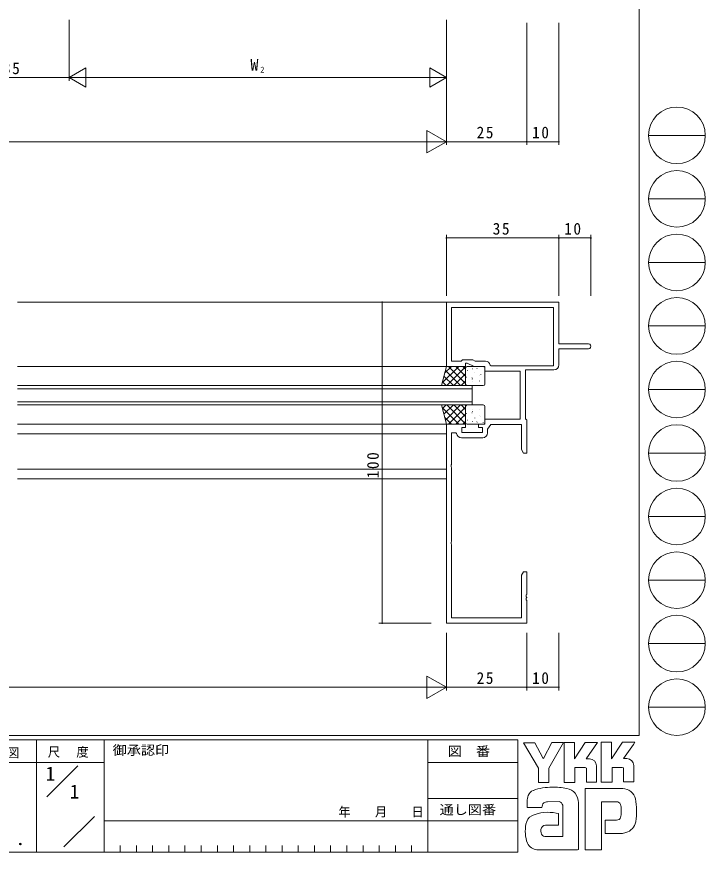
# Model space of a CAD drawing. Units: millimetres on the paper. Extents: x -420 to 373, y -297 to 267.
# Drawn here: x 158.5 to 372.9, y -297 to -36.7 of the extents above; entities that cross this region are included whole.
import ezdxf
from ezdxf.enums import TextEntityAlignment as Align

# ---------------------------------------------------------------- set-up
doc = ezdxf.new("R2010")
doc.units = ezdxf.units.MM
for name, color, linetype, lineweight in [('0-1_USER1', 7, 'Continuous', 9), ('0-3_YKK_11', 7, 'Continuous', 9), ('0-4_YKK_12', 2, 'Continuous', 9), ('0-6_YKK_13', 4, 'Continuous', 9), ('0-7_YKK_D', 6, 'Continuous', 9)]:
    doc.layers.add(name, color=color, linetype=linetype, lineweight=lineweight)
doc.layers.add('0-2_YKK_ZWAK', color=3, linetype='Continuous')
doc.styles.add('ＭＳ ゴシック', font='')
doc.styles.get('ＭＳ ゴシック').set_extended_font_data('MS Gothic')

msp = doc.modelspace()

# ---------------------------------------------------------------- linework, layer by layer
at = {"layer": '0-1_USER1'}
for p, q in [((352.3, 264.4), (352.3, -260.6)), ((355.276, -73.616), (372.916, -73.616)), ((355.276, -93.412), (372.916, -93.412)), ((355.276, -113.208), (372.916, -113.208)), ((355.276, -133.004), (372.916, -133.004)), ((355.276, -152.8), (372.916, -152.8)), ((355.276, -172.596), (372.916, -172.596)), ((355.276, -192.392), (372.916, -192.392)), ((355.276, -212.188), (372.916, -212.188)), ((355.276, -231.984), (372.916, -231.984)), ((355.276, -251.78), (372.916, -251.78)), ((352.3, -260.6), (-417.7, -260.6)), ((314.5, -262), (-417.7, -262)), ((164.7, -262), (164.7, -297)), ((185.7, -262), (185.7, -297)), ((286.5, -262), (286.5, -297)), ((314.5, -262), (314.5, -297)), ((316.337, -262.906), (319.851, -262.906)), ((320.932, -270.799), (316.337, -262.906)), ((325.136, -262.798), (322.581, -267.771)), ((328.96, -275.231), (328.96, -262.825)), ((340.474, -262.717), (343.745, -262.717)), ((340.474, -275.123), (340.474, -262.717)), ((347.178, -262.717), (350.962, -262.717)), ((350.962, -262.717), (350.583, -263.365)), ((350.583, -263.365), (347.461, -267.825)), ((336.879, -267.906), (335.84, -267.906)), ((348.501, -267.825), (347.461, -267.825)), ((165.684, -268.999), (97.5, -268.999)), ((165.684, -268.999), (185.7, -268.999)), ((167.87, -279.736), (177.564, -270.043)), ((286.5, -269), (314.5, -269)), ((335.474, -270.582), (332.284, -270.582)), ((339.042, -270.069), (339.042, -275.15)), ((343.88, -270.555), (343.88, -275.123)), ((347.069, -270.555), (343.88, -270.555)), ((347.502, -270.717), (347.069, -270.555)), ((347.502, -275.096), (347.502, -270.717)), ((350.664, -270.069), (350.664, -275.096)), ((343.88, -275.123), (340.474, -275.123)), ((347.502, -275.046), (347.553, -275.096)), ((350.664, -275.096), (347.502, -275.096)), ((347.124, -277.096), (335.528, -277.096)), ((335.528, -277.096), (335.528, -296.206)), ((286.5, -280.199), (314.5, -280.199)), ((317.418, -283.07), (317.418, -281.141)), ((322.067, -283.07), (317.418, -283.07)), ((327.446, -281.205), (323.748, -281.275)), ((328.527, -292.071), (328.527, -282.34)), ((333.42, -281.583), (333.42, -296.179)), ((340.555, -281.259), (345.204, -281.259)), ((340.555, -296.206), (340.555, -281.259)), ((346.673, -282.756), (346.691, -285.391)), ((173.172, -295.345), (182.696, -285.821)), ((185.7, -287.2), (286.5, -287.2)), ((314.5, -287.199), (286.5, -287.199)), ((327.176, -288.53), (323.181, -288.535)), ((341.772, -286.989), (341.772, -291.125)), ((345.313, -286.989), (341.772, -286.989)), ((341.772, -291.125), (347.097, -291.125)), ((347.097, -291.125), (348.178, -290.882)), ((322.905, -292.071), (328.527, -292.071)), ((328.095, -292.071), (328.446, -292.071)), ((328.527, -292.07), (328.528, -292.071)), ((190.74, -294.9), (190.74, -297)), ((195.78, -294.9), (195.78, -297)), ((200.82, -294.9), (200.82, -297)), ((205.86, -294.9), (205.86, -297)), ((210.9, -294.9), (210.9, -297)), ((215.94, -294.9), (215.94, -297)), ((220.98, -294.9), (220.98, -297)), ((226.02, -294.9), (226.02, -297)), ((231.06, -294.9), (231.06, -297)), ((236.1, -294.9), (236.1, -297)), ((241.14, -294.9), (241.14, -297)), ((246.18, -294.9), (246.18, -297)), ((251.22, -294.9), (251.22, -297)), ((256.26, -294.9), (256.26, -297)), ((261.3, -294.9), (261.3, -297)), ((266.34, -294.9), (266.34, -297)), ((271.38, -294.9), (271.38, -297)), ((276.42, -294.9), (276.42, -297)), ((281.46, -294.9), (281.46, -297)), ((322.067, -296.26), (320.58, -296.26)), ((333.095, -296.233), (322.067, -296.26)), ((333.42, -296.179), (333.095, -296.233)), ((-417.7, -297), (314.5, -297))]:
    msp.add_line(p, q, dxfattribs=at)
for points in [[(319.851, -262.906), (322.364, -267.609), (322.581, -267.771)], [(325.136, -262.798), (328.762, -262.798), (324.229, -270.826)], [(328.96, -262.825), (332.176, -262.825), (332.176, -267.923), (335.555, -262.771)], [(335.555, -262.771), (339.38, -262.771), (335.84, -267.906)], [(343.745, -262.717), (343.745, -267.908), (347.178, -262.717)], [(332.284, -270.582), (332.284, -275.231), (328.96, -275.231)], [(339.042, -275.15), (335.906, -275.15), (335.906, -270.744), (335.474, -270.582)], [(324.229, -270.826), (324.229, -275.258), (320.932, -275.258), (320.932, -270.799)], [(326.473, -284.773), (327.176, -284.935), (327.176, -288.53)], [(335.528, -296.206), (339.772, -296.206), (340.555, -296.206)]]:
    msp.add_lwpolyline(points, dxfattribs=at)
for centre in [(364.096, -73.616), (364.096, -93.412), (364.096, -113.208), (364.096, -133.004), (364.096, -152.8), (364.096, -172.596), (364.096, -192.392), (364.096, -212.188), (364.096, -231.984), (364.096, -251.78)]:
    msp.add_circle(centre, 8.82, dxfattribs=at)
for centre, radius, start, end in [((336.879, -270.069), 2.163, 0.00165, 89.99603), ((348.501, -269.988), 2.163, 0.00165, 89.99603), ((320.106, -280.055), 2.444, 109.02126, 161.51263), ((325.222, -294.401), 17.68, 89.89165, 109.30847), ((325.741, -297.463), 20.748, 78.78009, 91.46938), ((329.03, -281.496), 4.449, 40.66422, 80.31693), ((346.972, -281.44), 4.341, 14.44571, 87.08746), ((322.459, -281.166), 5.037, 158.41083, 179.71774), ((328.809, -281.485), 4.612, 358.78058, 38.76563), ((330.666, -284.187), 20.86, 350.99026, 10.67624), ((324.175, -283.007), 2.109, 138.46381, 181.71359), ((323.615, -282.971), 1.701, 85.50551, 126.78038), ((326.956, -282.754), 1.625, 14.75519, 72.44994), ((345.365, -282.479), 1.229, 16.43123, 96.91661), ((343.031, -283.208), 3.673, 4.93422, 17.03551), ((320.927, -288.927), 3.908, 121.8271, 169.08475), ((324.02, -297.854), 13.309, 79.38097, 112.05824), ((345.314, -285.684), 1.306, 269.95467, 342.90144), ((343.01, -285.041), 3.697, 343.6902, 354.75362), ((327.949, -290.395), 11.082, 168.76372, 199.80078), ((323.19, -289.979), 1.445, 90.33952, 178.03638), ((347.035, -286.745), 4.291, 285.4429, 349.90448), ((324.082, -290.328), 2.369, 171.08202, 216.71922), ((323.15, -290.565), 1.526, 230.97279, 260.7549), ((320.94, -292.443), 3.823, 207.31435, 263.59464)]:
    msp.add_arc(centre, radius, start, end, dxfattribs=at)
at = {"layer": '0-3_YKK_11'}
for p, q in [((292.3, -125.6), (327.3, -125.6)), ((292.3, -145.6), (292.3, -125.6)), ((325.67, -127.23), (293.93, -127.23)), ((293.93, -127.23), (293.93, -143.97)), ((325.67, -127.23), (293.93, -127.23)), ((325.67, -145.47), (325.67, -127.23)), ((327.3, -125.6), (327.3, -138.6)), ((327.3, -138.6), (336.55, -138.6)), ((327.3, -140.1), (327.3, -145.17)), ((336.55, -140.1), (327.3, -140.1)), ((298.3, -145.6), (292.3, -145.6)), ((293.93, -143.97), (296.93, -143.97)), ((296.93, -143.97), (297.3, -143.6)), ((297.3, -143.6), (300.512, -143.6)), ((298.3, -144.6), (298.3, -145.6)), ((298.8, -144.6), (298.3, -144.6)), ((300.945, -145.6), (298.8, -144.6)), ((300.512, -143.6), (301.306, -143.97)), ((304.3, -145.6), (300.945, -145.6)), ((301.306, -143.97), (304.43, -143.97)), ((304.3, -147.1), (304.3, -145.6)), ((305.909, -145.22), (306.205, -145.47)), ((306.205, -145.47), (325.67, -145.47)), ((315.3, -147.1), (304.3, -147.1)), ((315.3, -162.1), (315.3, -147.1)), ((316.93, -146.67), (316.93, -161.901)), ((325.8, -146.67), (316.93, -146.67)), ((292.3, -163.6), (298.3, -163.6)), ((292.3, -225.6), (292.3, -163.6)), ((298.3, -163.6), (298.3, -164.6)), ((302.3, -163.6), (304.3, -163.6)), ((302.3, -164.6), (302.3, -163.6)), ((304.3, -162.1), (315.3, -162.1)), ((304.3, -163.6), (304.3, -162.1)), ((306.1, -163.73), (305.13, -165.115)), ((315.67, -163.73), (306.1, -163.73)), ((315.67, -171.509), (315.67, -163.73)), ((316.93, -161.901), (317.115, -162.101)), ((317.115, -162.101), (317.3, -162.3)), ((317.3, -162.3), (317.3, -172.6)), ((293.93, -166.3), (293.93, -176.142)), ((295.19, -166.3), (293.93, -166.3)), ((295.487, -166.555), (295.19, -166.3)), ((297.1, -164.6), (297.1, -166.2)), ((298.3, -164.6), (297.1, -164.6)), ((297.1, -166.2), (303.5, -166.2)), ((303.5, -164.6), (302.3, -164.6)), ((303.5, -166.2), (303.5, -164.6)), ((305.13, -165.115), (305.13, -166.33)), ((303.63, -167.83), (296.97, -167.83)), ((316.3, -172.6), (315.67, -171.509)), ((317.3, -172.6), (316.3, -172.6)), ((293.93, -176.142), (293.81, -176.325)), ((293.81, -176.325), (293.81, -176.875)), ((293.81, -176.875), (293.93, -177.058)), ((293.93, -177.058), (293.93, -200.142)), ((293.93, -200.142), (293.81, -200.325)), ((293.81, -200.325), (293.81, -200.875)), ((293.81, -200.875), (293.93, -201.058)), ((293.93, -201.058), (293.93, -223.97)), ((315.67, -210.691), (316.3, -209.6)), ((315.67, -223.97), (315.67, -210.691)), ((316.3, -209.6), (317.3, -209.6)), ((317.3, -209.6), (317.3, -216.642)), ((317.3, -216.642), (317.18, -216.825)), ((317.18, -216.825), (317.18, -217.375)), ((317.18, -217.375), (317.3, -217.558)), ((317.3, -217.642), (317.18, -217.825)), ((317.18, -217.825), (317.18, -218.375)), ((317.18, -218.375), (317.3, -218.558)), ((317.3, -217.558), (317.3, -217.642)), ((317.3, -218.558), (317.3, -225.6)), ((317.3, -225.6), (292.3, -225.6)), ((293.93, -223.97), (315.67, -223.97))]:
    msp.add_line(p, q, dxfattribs=at)
for centre, radius, start, end in [((336.55, -139.35), 0.75, 269.99998, 90), ((304.43, -145.47), 1.5, 9.59407, 89.99998), ((325.8, -145.17), 1.5, 270, 359.99998), ((296.97, -166.33), 1.5, 188.62692, 269.99998), ((303.63, -166.33), 1.5, 270, 359.99998)]:
    msp.add_arc(centre, radius, start, end, dxfattribs=at)
at = {"layer": '0-4_YKK_12'}
for p, q in [((292.6, -125.6), (158.8, -125.6)), ((292.6, -145.6), (158.8, -145.6)), ((300.3, -151.6), (158.8, -151.6)), ((300.3, -152.6), (158.8, -152.6)), ((300.3, -151.6), (300.3, -157.6)), ((300.3, -156.6), (158.8, -156.6)), ((300.3, -157.6), (158.8, -157.6)), ((292.6, -163.6), (158.8, -163.6)), ((292.3, -166.6), (158.8, -166.6)), ((292.3, -177.6), (158.8, -177.6)), ((292.3, -180.6), (158.8, -180.6))]:
    msp.add_line(p, q, dxfattribs=at)
at = {"layer": '0-6_YKK_13'}
for p, q in [((290.8, -151.6), (292.3, -145.6)), ((291.016, -150.737), (296.153, -145.6)), ((291.764, -147.744), (293.908, -145.6)), ((292.3, -145.6), (298.3, -145.6)), ((292.398, -151.6), (298.3, -145.698)), ((292.966, -145.6), (298.3, -150.934)), ((295.211, -145.6), (298.3, -148.689)), ((297.456, -145.6), (298.3, -146.444)), ((298.3, -145.6), (298.3, -151.6)), ((303.8, -145.6), (298.8, -145.6)), ((291.984, -146.864), (296.721, -151.6)), ((294.643, -151.6), (298.3, -147.943)), ((298.3, -146.1), (298.3, -151.1)), ((298.395, -148.227), (298.402, -148.234)), ((298.921, -146.835), (298.945, -146.878)), ((300.378, -146.408), (300.385, -146.415)), ((301.112, -147.478), (301.136, -147.522)), ((301.792, -146.236), (301.88, -146.283)), ((302.582, -148.383), (302.59, -148.389)), ((303.002, -148.069), (303.026, -148.113)), ((303.736, -146.044), (303.76, -146.088)), ((304.3, -151.1), (304.3, -146.1)), ((291.086, -150.456), (292.231, -151.6)), ((291.535, -148.66), (294.476, -151.6)), ((296.888, -151.6), (298.3, -150.188)), ((298.488, -148.911), (298.512, -148.955)), ((300.267, -149.126), (300.356, -149.172)), ((300.378, -149.502), (300.402, -149.546)), ((300.562, -150.169), (300.57, -150.175)), ((302.57, -150.145), (302.594, -150.189)), ((298.3, -151.6), (290.8, -151.6)), ((298.8, -151.6), (303.8, -151.6)), ((299.946, -151.579), (299.957, -151.6)), ((298.3, -157.6), (290.8, -157.6)), ((290.8, -157.6), (292.3, -163.6)), ((291.016, -158.463), (296.153, -163.6)), ((291.086, -158.744), (292.231, -157.6)), ((291.535, -160.54), (294.476, -157.6)), ((291.984, -162.336), (296.721, -157.6)), ((292.398, -157.6), (298.3, -163.502)), ((292.966, -163.6), (298.3, -158.266)), ((294.643, -157.6), (298.3, -161.257)), ((296.888, -157.6), (298.3, -159.012)), ((298.3, -163.6), (298.3, -157.6)), ((298.3, -163.1), (298.3, -158.1)), ((298.8, -157.6), (303.8, -157.6)), ((299.946, -157.621), (299.957, -157.6)), ((304.3, -158.1), (304.3, -163.1)), ((295.211, -163.6), (298.3, -160.511)), ((298.395, -160.973), (298.402, -160.966)), ((298.488, -160.289), (298.512, -160.245)), ((300.267, -160.074), (300.356, -160.028)), ((300.378, -159.698), (300.402, -159.654)), ((300.562, -159.031), (300.57, -159.025)), ((302.57, -159.055), (302.594, -159.011)), ((302.582, -160.817), (302.59, -160.811)), ((303.002, -161.131), (303.026, -161.087)), ((291.764, -161.456), (293.908, -163.6)), ((292.3, -163.6), (298.3, -163.6)), ((297.456, -163.6), (298.3, -162.756)), ((303.8, -163.6), (298.8, -163.6)), ((298.921, -162.365), (298.945, -162.322)), ((300.378, -162.792), (300.385, -162.785)), ((301.112, -161.722), (301.136, -161.678)), ((301.792, -162.964), (301.88, -162.917)), ((303.736, -163.156), (303.76, -163.112))]:
    msp.add_line(p, q, dxfattribs=at)
for centre, start, end in [((298.8, -146.1), 90, 180), ((303.8, -146.1), 0, 90), ((298.8, -151.1), 180, 270), ((303.8, -151.1), 270, 0), ((298.8, -158.1), 90, 180), ((303.8, -158.1), 359.99998, 89.99998), ((298.8, -163.1), 180, 270), ((303.8, -163.1), 270, 0)]:
    msp.add_arc(centre, 0.5, start, end, dxfattribs=at)
at = {"layer": '0-7_YKK_D'}
for p, q in [((174.8, -37.6), (174.8, -56.6)), ((174.8, -37.6), (174.8, -56.6)), ((292.3, -37.6), (292.3, -56.6)), ((292.3, -38.6), (292.3, -76.6)), ((292.3, -38.6), (292.3, -76.6)), ((317.3, -38.6), (317.3, -76.6)), ((317.3, -38.6), (317.3, -76.6)), ((327.3, -38.6), (327.3, -76.6)), ((174.8, -55.6), (179.996, -52.6)), ((287.104, -52.6), (287.104, -58.6)), ((292.3, -55.6), (287.104, -52.6)), ((139.8, -55.6), (174.8, -55.6)), ((174.8, -55.6), (185.192, -55.6)), ((180.8, -55.6), (286.3, -55.6)), ((292.3, -55.6), (281.908, -55.6)), ((292.3, -55.6), (287.104, -58.6)), ((286.238, -72.1), (286.238, -79.1)), ((292.3, -75.6), (286.238, -72.1)), ((29.3, -75.6), (285.3, -75.6)), ((292.3, -75.6), (280.176, -75.6)), ((292.3, -75.6), (286.238, -79.1)), ((317.3, -75.6), (292.3, -75.6)), ((317.3, -75.6), (327.3, -75.6)), ((292.3, -123.6), (292.3, -104.6)), ((292.3, -105.6), (327.3, -105.6)), ((327.3, -123.6), (327.3, -104.6)), ((327.3, -123.6), (327.3, -104.6)), ((337.3, -105.6), (327.3, -105.6)), ((337.3, -123.6), (337.3, -104.6)), ((287.577, -125.6), (271.3, -125.6)), ((272.3, -125.6), (272.3, -225.6)), ((287.577, -225.6), (271.3, -225.6)), ((292.3, -228.6), (292.3, -246.6)), ((292.3, -228.6), (292.3, -246.6)), ((317.3, -228.6), (317.3, -246.6)), ((317.3, -228.6), (317.3, -246.6)), ((327.3, -228.6), (327.3, -246.6)), ((292.3, -245.6), (286.238, -242.1)), ((286.238, -242.1), (286.238, -249.1)), ((29.3, -245.6), (285.3, -245.6)), ((292.3, -245.6), (280.176, -245.6)), ((292.3, -245.6), (286.238, -249.1)), ((317.3, -245.6), (292.3, -245.6)), ((317.3, -245.6), (327.3, -245.6))]:
    msp.add_line(p, q, dxfattribs=at)
msp.add_lwpolyline([(174.8, -55.6), (179.996, -58.6), (179.996, -52.6)], dxfattribs=at)
for centre, start, end in [((317.3, -75.6), 0, 180), ((317.3, -75.6), 0, 180), ((327.3, -75.6), 0, 180), ((317.3, -75.6), 180, 0), ((317.3, -75.6), 180, 0), ((327.3, -75.6), 180, 0), ((292.3, -105.6), 0, 180), ((292.3, -105.6), 180, 0), ((327.3, -105.6), 0, 180), ((327.3, -105.6), 0, 180), ((327.3, -105.6), 180, 0), ((327.3, -105.6), 180, 0), ((337.3, -105.6), 0, 180), ((337.3, -105.6), 180, 0), ((272.3, -125.6), 90, 270), ((272.3, -125.6), 270, 90), ((272.3, -225.6), 90, 270), ((272.3, -225.6), 270, 90), ((317.3, -245.6), 0, 180), ((317.3, -245.6), 0, 180), ((317.3, -245.6), 180, 0), ((317.3, -245.6), 180, 0), ((327.3, -245.6), 0, 180), ((327.3, -245.6), 180, 0)]:
    msp.add_arc(centre, 0.106, start, end, dxfattribs=at)

# ---------------------------------------------------------------- texts
at = {"layer": '0-1_USER1', "style": 'ＭＳ ゴシック', "width": 1.1}
for s, p in [('御承認印', (188.367, -267.533)), ('図\u3000番', (292.698, -267.862)), ('通し図番', (290.179, -286.085))]:
    msp.add_text(s, height=2.933, dxfattribs=at).set_placement(p, align=Align.BOTTOM_LEFT)
at = {"layer": '0-1_USER1', "color": 3, "style": 'ＭＳ ゴシック', "width": 1.15}
msp.add_text(' ． ．', height=3.666, dxfattribs=at).set_placement((146.755, -295.946), align=Align.BOTTOM_LEFT)
at = {"layer": '0-1_USER1', "char_height": 2.933, "attachment_point": 7, "style": 'ＭＳ ゴシック'}
for s, insert in [('\\T1.17;\\W0.95;作\\~\\~図', (146.62, -267.762)), ('\\T1.17;\\W0.95;尺\\~\\~度', (168.212, -267.537)), ('\\T1.2;\\W0.95;年\\~\\~\\~月\\~\\~\\~日', (258.676, -286.169))]:
    msp.add_mtext(s, dxfattribs=dict(at, insert=insert))
at = {"layer": '0-2_YKK_ZWAK', "style": 'ＭＳ ゴシック'}
for p in [(167.5, -275.999), (175.033, -281.599)]:
    msp.add_text('1', height=4.399, dxfattribs=at).set_placement(p, align=Align.BOTTOM_LEFT)
at = {"layer": '0-7_YKK_D', "color": 3, "style": 'ＭＳ ゴシック'}
msp.add_text('W', height=3.666, dxfattribs=at).set_placement((231.272, -54.6), align=Align.BOTTOM_LEFT)
at = {"layer": '0-7_YKK_D', "color": 4, "style": 'ＭＳ ゴシック'}
msp.add_text('2', height=1.833, dxfattribs=at).set_placement((234.391, -54.6), align=Align.BOTTOM_LEFT)
at = {"layer": '0-7_YKK_D', "color": 3, "char_height": 3.666, "attachment_point": 7, "style": 'ＭＳ ゴシック'}
for s, insert in [('\\T1.21;\\W0.95;35', (154.23, -54.6)), ('\\T1.21;\\W0.95;25', (301.718, -74.6)), ('\\T1.21;\\W0.95;10', (318.999, -74.6)), ('\\T1.21;\\W0.95;35', (306.73, -104.6)), ('\\T1.21;\\W0.95;10', (328.999, -104.6)), ('\\T1.21;\\W0.95;25', (301.718, -244.6)), ('\\T1.21;\\W0.95;10', (318.999, -244.6))]:
    msp.add_mtext(s, dxfattribs=dict(at, insert=insert))
at = {"layer": '0-7_YKK_D', "color": 3, "insert": (271.3, -180.461), "char_height": 3.666, "attachment_point": 7, "rotation": 90, "style": 'ＭＳ ゴシック'}
msp.add_mtext('\\T1.21;\\W0.95;100', dxfattribs=at)

doc.saveas('drawing.dxf')
